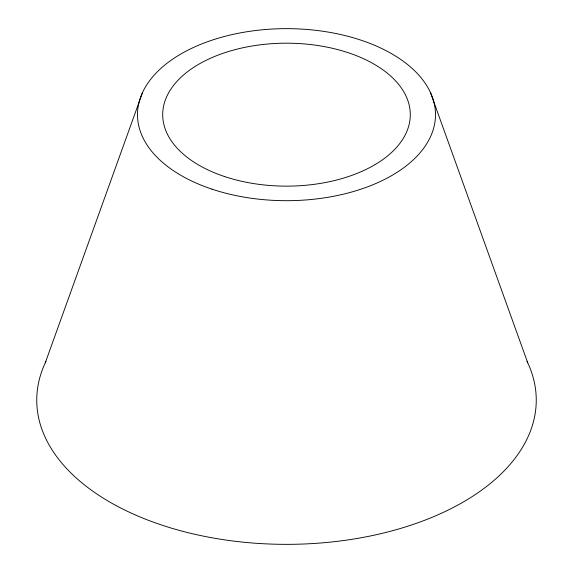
<?xml version="1.0" encoding="UTF-8"?>
<svg xmlns="http://www.w3.org/2000/svg" width="573" height="573" viewBox="0 0 573 573"><rect width="100%" height="100%" fill="white"/><g stroke="black" fill="none" stroke-linecap="round" stroke-linejoin="round"><path stroke-width="0.86" d="M45.26 362.838L142.591 92.403M430.409 92.403L527.74 362.838M527.031 361.334A249.749 144.195 0 0 1 286.5 544.35A249.749 144.195 0 0 1 45.969 361.334M224.602 176.563A123.797 71.475 0 0 0 410.297 114.664A123.797 71.475 0 0 0 224.602 52.766A123.797 71.475 0 0 0 224.602 176.563M212.003 189.162A148.987 86.014 0 0 0 435.487 114.664A148.987 86.014 0 0 0 212.003 40.174A148.987 86.014 0 0 0 212.003 189.162"/></g></svg>
